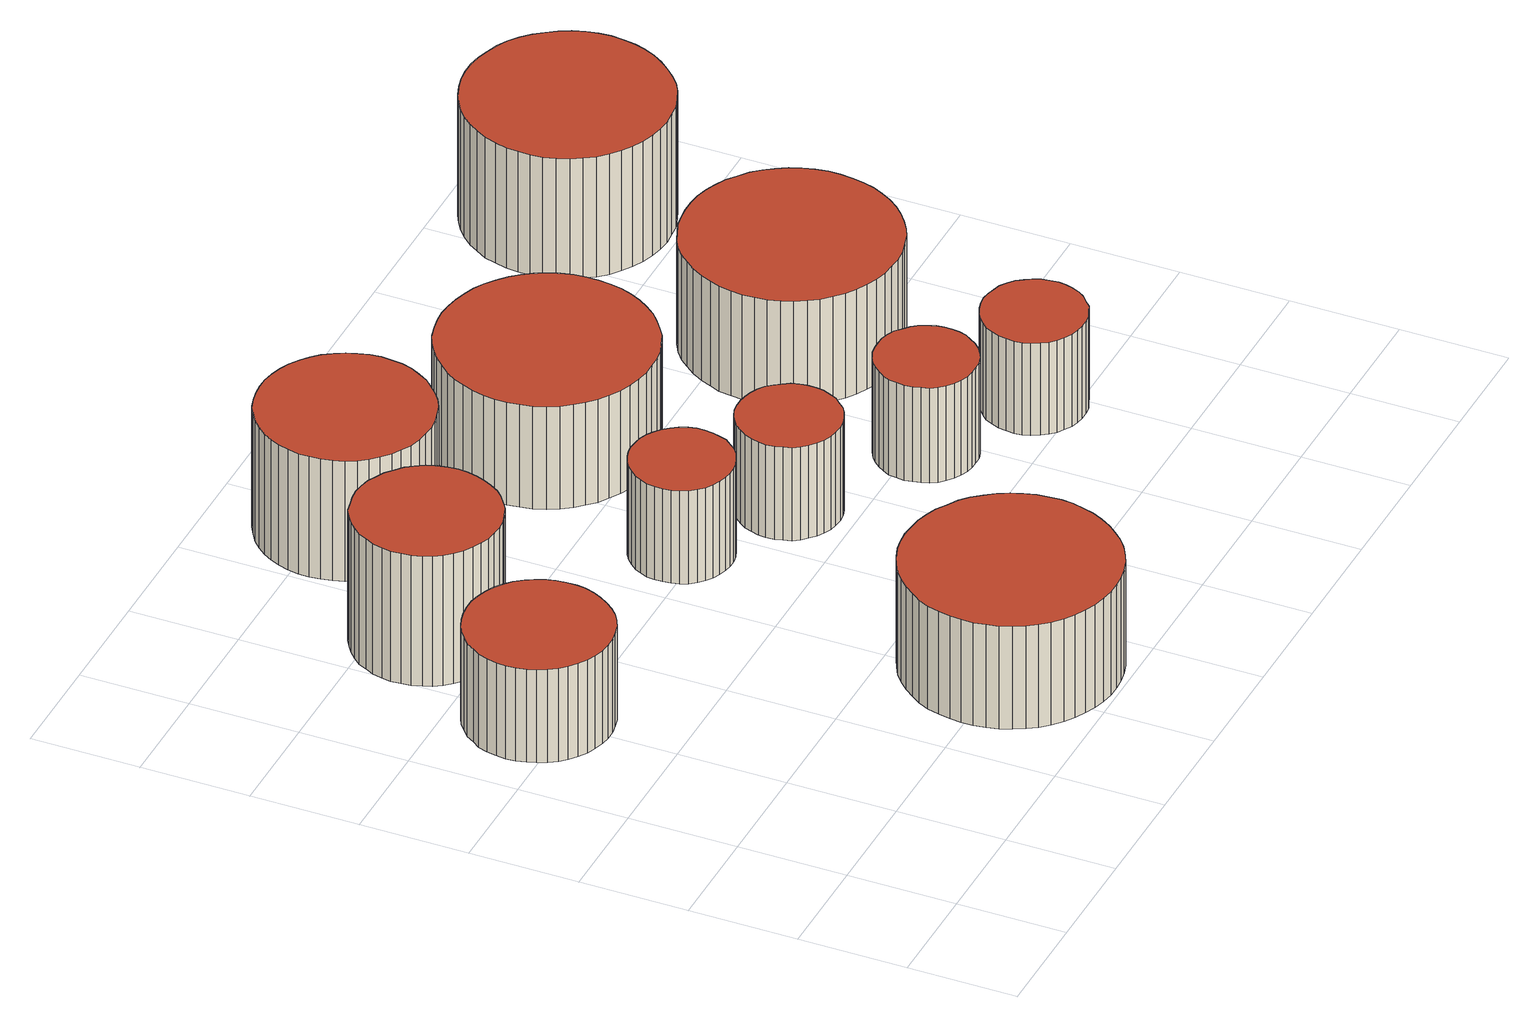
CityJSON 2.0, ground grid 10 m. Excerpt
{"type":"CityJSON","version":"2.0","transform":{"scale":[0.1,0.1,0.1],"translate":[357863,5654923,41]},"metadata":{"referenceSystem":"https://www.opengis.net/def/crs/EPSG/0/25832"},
"CityObjects":{
"building1":{"type":"Building","attributes":{"Geometrietyp2DReferenz":"3000","Gemeindeschluessel":"05316000","function":"31001_2100","roofType":"1000","measuredHeight":9.51},"address":[{"country":"Germany","locality":"Leverkusen","thoroughfareNumber":"25y","thoroughfareName":"CHEMPARK"}],"geometry":[{"type":"Solid","lod":"2","boundaries":[[[[0,1,2,3]],[[4,5,1,0]],[[6,7,5,4]],[[8,9,7,6]],[[10,11,9,8]],[[12,13,11,10]],[[14,15,13,12]],[[16,17,15,14]],[[18,19,17,16]],[[20,21,19,18]],[[22,23,21,20]],[[24,25,23,22]],[[26,27,25,24]],[[28,29,27,26]],[[30,31,29,28]],[[32,33,31,30]],[[34,35,33,32]],[[36,37,35,34]],[[38,39,37,36]],[[40,41,39,38]],[[42,43,41,40]],[[44,45,43,42]],[[46,47,45,44]],[[48,49,47,46]],[[50,51,49,48]],[[52,53,51,50]],[[54,55,53,52]],[[56,57,55,54]],[[58,59,57,56]],[[60,61,59,58]],[[62,63,61,60]],[[64,65,63,62]],[[66,67,65,64]],[[68,69,67,66]],[[70,71,69,68]],[[72,73,71,70]],[[74,75,73,72]],[[76,77,75,74]],[[78,79,77,76]],[[80,81,79,78]],[[82,83,81,80]],[[84,85,83,82]],[[86,87,85,84]],[[88,89,87,86]],[[3,2,89,88]],[[86,84,82,80,78,76,74,72,70,68,66,64,62,60,58,56,54,52,50,48,46,44,42,40,38,36,34,32,30,28,26,24,22,20,18,16,14,12,10,8,6,4,0,3,88]],[[1,5,7,9,11,13,15,17,19,21,23,25,27,29,31,33,35,37,39,41,43,45,47,49,51,53,55,57,59,61,63,65,67,69,71,73,75,77,79,81,83,85,87,89,2]]]],"semantics":{"surfaces":[{"type":"WallSurface"},{"type":"RoofSurface"},{"type":"GroundSurface"}],"values":[[0,0,0,0,0,0,0,0,0,0,0,0,0,0,0,0,0,0,0,0,0,0,0,0,0,0,0,0,0,0,0,0,0,0,0,0,0,0,0,0,0,0,0,0,0,1,2]]}}]},
"building2":{"type":"Building","attributes":{"Geometrietyp2DReferenz":"3000","Gemeindeschluessel":"05316000","function":"31001_2100","roofType":"1000","measuredHeight":13.28},"address":[{"country":"Germany","locality":"Leverkusen","thoroughfareNumber":"25y","thoroughfareName":"CHEMPARK"}],"geometry":[{"type":"Solid","lod":"2","boundaries":[[[[90,91,92,93]],[[94,95,91,90]],[[96,97,95,94]],[[98,99,97,96]],[[100,101,99,98]],[[102,103,101,100]],[[104,105,103,102]],[[106,107,105,104]],[[108,109,107,106]],[[110,111,109,108]],[[112,113,111,110]],[[114,115,113,112]],[[116,117,115,114]],[[118,119,117,116]],[[120,121,119,118]],[[122,123,121,120]],[[124,125,123,122]],[[126,127,125,124]],[[128,129,127,126]],[[130,131,129,128]],[[132,133,131,130]],[[134,135,133,132]],[[136,137,135,134]],[[138,139,137,136]],[[140,141,139,138]],[[142,143,141,140]],[[144,145,143,142]],[[146,147,145,144]],[[148,149,147,146]],[[150,151,149,148]],[[152,153,151,150]],[[154,155,153,152]],[[156,157,155,154]],[[158,159,157,156]],[[160,161,159,158]],[[162,163,161,160]],[[164,165,163,162]],[[166,167,165,164]],[[168,169,167,166]],[[170,171,169,168]],[[172,173,171,170]],[[174,175,173,172]],[[176,177,175,174]],[[178,179,177,176]],[[93,92,179,178]],[[176,174,172,170,168,166,164,162,160,158,156,154,152,150,148,146,144,142,140,138,136,134,132,130,128,126,124,122,120,118,116,114,112,110,108,106,104,102,100,98,96,94,90,93,178]],[[91,95,97,99,101,103,105,107,109,111,113,115,117,119,121,123,125,127,129,131,133,135,137,139,141,143,145,147,149,151,153,155,157,159,161,163,165,167,169,171,173,175,177,179,92]]]],"semantics":{"surfaces":[{"type":"WallSurface"},{"type":"RoofSurface"},{"type":"GroundSurface"}],"values":[[0,0,0,0,0,0,0,0,0,0,0,0,0,0,0,0,0,0,0,0,0,0,0,0,0,0,0,0,0,0,0,0,0,0,0,0,0,0,0,0,0,0,0,0,0,1,2]]}}]},
"building3":{"type":"Building","attributes":{"Geometrietyp2DReferenz":"3000","Gemeindeschluessel":"05316000","function":"31001_2100","roofType":"1000","measuredHeight":10.58},"address":[{"country":"Germany","locality":"Leverkusen","thoroughfareNumber":"25y","thoroughfareName":"CHEMPARK"}],"geometry":[{"type":"Solid","lod":"2","boundaries":[[[[180,181,182,183]],[[184,185,181,180]],[[186,187,185,184]],[[188,189,187,186]],[[190,191,189,188]],[[192,193,191,190]],[[194,195,193,192]],[[196,197,195,194]],[[198,199,197,196]],[[200,201,199,198]],[[202,203,201,200]],[[204,205,203,202]],[[206,207,205,204]],[[208,209,207,206]],[[210,211,209,208]],[[212,213,211,210]],[[214,215,213,212]],[[216,217,215,214]],[[218,219,217,216]],[[220,221,219,218]],[[222,223,221,220]],[[224,225,223,222]],[[226,227,225,224]],[[228,229,227,226]],[[230,231,229,228]],[[232,233,231,230]],[[234,235,233,232]],[[236,237,235,234]],[[238,239,237,236]],[[240,241,239,238]],[[242,243,241,240]],[[244,245,243,242]],[[246,247,245,244]],[[248,249,247,246]],[[250,251,249,248]],[[252,253,251,250]],[[254,255,253,252]],[[256,257,255,254]],[[258,259,257,256]],[[260,261,259,258]],[[262,263,261,260]],[[264,265,263,262]],[[266,267,265,264]],[[268,269,267,266]],[[270,271,269,268]],[[272,273,271,270]],[[274,275,273,272]],[[276,277,275,274]],[[278,279,277,276]],[[280,281,279,278]],[[282,283,281,280]],[[284,285,283,282]],[[286,287,285,284]],[[183,182,287,286]],[[284,282,280,278,276,274,272,270,268,266,264,262,260,258,256,254,252,250,248,246,244,242,240,238,236,234,232,230,228,226,224,222,220,218,216,214,212,210,208,206,204,202,200,198,196,194,192,190,188,186,184,180,183,286]],[[181,185,187,189,191,193,195,197,199,201,203,205,207,209,211,213,215,217,219,221,223,225,227,229,231,233,235,237,239,241,243,245,247,249,251,253,255,257,259,261,263,265,267,269,271,273,275,277,279,281,283,285,287,182]]]],"semantics":{"surfaces":[{"type":"WallSurface"},{"type":"RoofSurface"},{"type":"GroundSurface"}],"values":[[0,0,0,0,0,0,0,0,0,0,0,0,0,0,0,0,0,0,0,0,0,0,0,0,0,0,0,0,0,0,0,0,0,0,0,0,0,0,0,0,0,0,0,0,0,0,0,0,0,0,0,0,0,0,1,2]]}}]},
"building4":{"type":"Building","attributes":{"Geometrietyp2DReferenz":"3000","Gemeindeschluessel":"05316000","function":"31001_2100","roofType":"1000","measuredHeight":12.24},"address":[{"country":"Germany","locality":"Leverkusen","thoroughfareNumber":"25y","thoroughfareName":"CHEMPARK"}],"geometry":[{"type":"Solid","lod":"2","boundaries":[[[[288,289,290,291]],[[292,293,289,288]],[[294,295,293,292]],[[296,297,295,294]],[[298,299,297,296]],[[300,301,299,298]],[[302,303,301,300]],[[304,305,303,302]],[[306,307,305,304]],[[308,309,307,306]],[[310,311,309,308]],[[312,313,311,310]],[[314,315,313,312]],[[316,317,315,314]],[[318,319,317,316]],[[320,321,319,318]],[[322,323,321,320]],[[324,325,323,322]],[[326,327,325,324]],[[328,329,327,326]],[[330,331,329,328]],[[332,333,331,330]],[[334,335,333,332]],[[336,337,335,334]],[[338,339,337,336]],[[340,341,339,338]],[[342,343,341,340]],[[344,345,343,342]],[[346,347,345,344]],[[348,349,347,346]],[[350,351,349,348]],[[352,353,351,350]],[[354,355,353,352]],[[356,357,355,354]],[[358,359,357,356]],[[360,361,359,358]],[[362,363,361,360]],[[364,365,363,362]],[[366,367,365,364]],[[368,369,367,366]],[[370,371,369,368]],[[372,373,371,370]],[[374,375,373,372]],[[376,377,375,374]],[[378,379,377,376]],[[380,381,379,378]],[[382,383,381,380]],[[291,290,383,382]],[[380,378,376,374,372,370,368,366,364,362,360,358,356,354,352,350,348,346,344,342,340,338,336,334,332,330,328,326,324,322,320,318,316,314,312,310,308,306,304,302,300,298,296,294,292,288,291,382]],[[289,293,295,297,299,301,303,305,307,309,311,313,315,317,319,321,323,325,327,329,331,333,335,337,339,341,343,345,347,349,351,353,355,357,359,361,363,365,367,369,371,373,375,377,379,381,383,290]]]],"semantics":{"surfaces":[{"type":"WallSurface"},{"type":"RoofSurface"},{"type":"GroundSurface"}],"values":[[0,0,0,0,0,0,0,0,0,0,0,0,0,0,0,0,0,0,0,0,0,0,0,0,0,0,0,0,0,0,0,0,0,0,0,0,0,0,0,0,0,0,0,0,0,0,0,0,1,2]]}}]},
"building5":{"type":"Building","attributes":{"Geometrietyp2DReferenz":"3000","Gemeindeschluessel":"05316000","function":"31001_2100","roofType":"1000","measuredHeight":9.51},"address":[{"country":"Germany","locality":"Leverkusen","thoroughfareNumber":"86y","thoroughfareName":"CHEMPARK"}],"geometry":[{"type":"Solid","lod":"2","boundaries":[[[[384,385,386,387]],[[388,389,385,384]],[[390,391,389,388]],[[392,393,391,390]],[[394,395,393,392]],[[396,397,395,394]],[[398,399,397,396]],[[400,401,399,398]],[[402,403,401,400]],[[404,405,403,402]],[[406,407,405,404]],[[408,409,407,406]],[[410,411,409,408]],[[412,413,411,410]],[[414,415,413,412]],[[416,417,415,414]],[[418,419,417,416]],[[420,421,419,418]],[[422,423,421,420]],[[424,425,423,422]],[[426,427,425,424]],[[428,429,427,426]],[[430,431,429,428]],[[432,433,431,430]],[[434,435,433,432]],[[436,437,435,434]],[[438,439,437,436]],[[440,441,439,438]],[[442,443,441,440]],[[444,445,443,442]],[[446,447,445,444]],[[448,449,447,446]],[[450,451,449,448]],[[452,453,451,450]],[[454,455,453,452]],[[456,457,455,454]],[[458,459,457,456]],[[460,461,459,458]],[[387,386,461,460]],[[458,456,454,452,450,448,446,444,442,440,438,436,434,432,430,428,426,424,422,420,418,416,414,412,410,408,406,404,402,400,398,396,394,392,390,388,384,387,460]],[[385,389,391,393,395,397,399,401,403,405,407,409,411,413,415,417,419,421,423,425,427,429,431,433,435,437,439,441,443,445,447,449,451,453,455,457,459,461,386]]]],"semantics":{"surfaces":[{"type":"WallSurface"},{"type":"RoofSurface"},{"type":"GroundSurface"}],"values":[[0,0,0,0,0,0,0,0,0,0,0,0,0,0,0,0,0,0,0,0,0,0,0,0,0,0,0,0,0,0,0,0,0,0,0,0,0,0,0,1,2]]}}]},
"building6":{"type":"Building","attributes":{"Geometrietyp2DReferenz":"3000","Gemeindeschluessel":"05316000","function":"31001_2100","roofType":"1000","measuredHeight":9.48},"address":[{"country":"Germany","locality":"Leverkusen","thoroughfareNumber":"86y","thoroughfareName":"CHEMPARK"}],"geometry":[{"type":"Solid","lod":"2","boundaries":[[[[462,463,464,465]],[[466,467,463,462]],[[468,469,467,466]],[[470,471,469,468]],[[472,473,471,470]],[[474,475,473,472]],[[476,477,475,474]],[[478,479,477,476]],[[480,481,479,478]],[[482,483,481,480]],[[484,485,483,482]],[[486,487,485,484]],[[488,489,487,486]],[[490,491,489,488]],[[492,493,491,490]],[[494,495,493,492]],[[496,497,495,494]],[[498,499,497,496]],[[500,501,499,498]],[[502,503,501,500]],[[504,505,503,502]],[[506,507,505,504]],[[508,509,507,506]],[[510,511,509,508]],[[512,513,511,510]],[[514,515,513,512]],[[516,517,515,514]],[[518,519,517,516]],[[520,521,519,518]],[[522,523,521,520]],[[524,525,523,522]],[[526,527,525,524]],[[528,529,527,526]],[[530,531,529,528]],[[532,533,531,530]],[[534,535,533,532]],[[536,537,535,534]],[[538,539,537,536]],[[465,464,539,538]],[[536,534,532,530,528,526,524,522,520,518,516,514,512,510,508,506,504,502,500,498,496,494,492,490,488,486,484,482,480,478,476,474,472,470,468,466,462,465,538]],[[463,467,469,471,473,475,477,479,481,483,485,487,489,491,493,495,497,499,501,503,505,507,509,511,513,515,517,519,521,523,525,527,529,531,533,535,537,539,464]]]],"semantics":{"surfaces":[{"type":"WallSurface"},{"type":"RoofSurface"},{"type":"GroundSurface"}],"values":[[0,0,0,0,0,0,0,0,0,0,0,0,0,0,0,0,0,0,0,0,0,0,0,0,0,0,0,0,0,0,0,0,0,0,0,0,0,0,0,1,2]]}}]},
"building7":{"type":"Building","attributes":{"Geometrietyp2DReferenz":"3000","Gemeindeschluessel":"05316000","function":"31001_2100","roofType":"3100","measuredHeight":3.04},"address":[{"country":"Germany","locality":"Leverkusen","thoroughfareNumber":"25y","thoroughfareName":"CHEMPARK"}],"geometry":[{"type":"Solid","lod":"2","boundaries":[[[[540,541,542,543]],[[544,545,541,540]],[[546,547,545,544]],[[543,542,547,546]],[[540,548,544]],[[546,549,543]],[[543,549,548,540]],[[544,548,549,546]],[[541,545,547,542]]]],"semantics":{"surfaces":[{"type":"WallSurface"},{"type":"RoofSurface"},{"type":"GroundSurface"}],"values":[[0,0,0,0,0,0,1,1,2]]}}]},
"building8":{"type":"Building","attributes":{"Geometrietyp2DReferenz":"3000","Gemeindeschluessel":"05316000","function":"31001_2100","roofType":"1000","measuredHeight":10.55},"address":[{"country":"Germany","locality":"Leverkusen","thoroughfareNumber":"86y","thoroughfareName":"CHEMPARK"}],"geometry":[{"type":"Solid","lod":"2","boundaries":[[[[550,551,552,553]],[[554,555,551,550]],[[556,557,555,554]],[[558,559,557,556]],[[560,561,559,558]],[[562,563,561,560]],[[564,565,563,562]],[[566,567,565,564]],[[568,569,567,566]],[[570,571,569,568]],[[572,573,571,570]],[[574,575,573,572]],[[576,577,575,574]],[[578,579,577,576]],[[580,581,579,578]],[[582,583,581,580]],[[584,585,583,582]],[[586,587,585,584]],[[588,589,587,586]],[[590,591,589,588]],[[592,593,591,590]],[[594,595,593,592]],[[596,597,595,594]],[[598,599,597,596]],[[600,601,599,598]],[[602,603,601,600]],[[604,605,603,602]],[[606,607,605,604]],[[608,609,607,606]],[[610,611,609,608]],[[612,613,611,610]],[[614,615,613,612]],[[616,617,615,614]],[[618,619,617,616]],[[620,621,619,618]],[[622,623,621,620]],[[624,625,623,622]],[[626,627,625,624]],[[628,629,627,626]],[[630,631,629,628]],[[632,633,631,630]],[[634,635,633,632]],[[636,637,635,634]],[[638,639,637,636]],[[640,641,639,638]],[[642,643,641,640]],[[644,645,643,642]],[[646,647,645,644]],[[648,649,647,646]],[[650,651,649,648]],[[652,653,651,650]],[[654,655,653,652]],[[656,657,655,654]],[[553,552,657,656]],[[654,652,650,648,646,644,642,640,638,636,634,632,630,628,626,624,622,620,618,616,614,612,610,608,606,604,602,600,598,596,594,592,590,588,586,584,582,580,578,576,574,572,570,568,566,564,562,560,558,556,554,550,553,656]],[[551,555,557,559,561,563,565,567,569,571,573,575,577,579,581,583,585,587,589,591,593,595,597,599,601,603,605,607,609,611,613,615,617,619,621,623,625,627,629,631,633,635,637,639,641,643,645,647,649,651,653,655,657,552]]]],"semantics":{"surfaces":[{"type":"WallSurface"},{"type":"RoofSurface"},{"type":"GroundSurface"}],"values":[[0,0,0,0,0,0,0,0,0,0,0,0,0,0,0,0,0,0,0,0,0,0,0,0,0,0,0,0,0,0,0,0,0,0,0,0,0,0,0,0,0,0,0,0,0,0,0,0,0,0,0,0,0,0,1,2]]}}]},
"building9":{"type":"Building","attributes":{"Geometrietyp2DReferenz":"3000","Gemeindeschluessel":"05316000","function":"31001_2100","roofType":"1000","measuredHeight":9.64},"address":[{"country":"Germany","locality":"Leverkusen","thoroughfareNumber":"86y","thoroughfareName":"CHEMPARK"}],"geometry":[{"type":"Solid","lod":"2","boundaries":[[[[658,659,660,661]],[[662,663,659,658]],[[664,665,663,662]],[[666,667,665,664]],[[668,669,667,666]],[[670,671,669,668]],[[672,673,671,670]],[[674,675,673,672]],[[676,677,675,674]],[[678,679,677,676]],[[680,681,679,678]],[[682,683,681,680]],[[684,685,683,682]],[[686,687,685,684]],[[688,689,687,686]],[[690,691,689,688]],[[692,693,691,690]],[[694,695,693,692]],[[696,697,695,694]],[[698,699,697,696]],[[700,701,699,698]],[[702,703,701,700]],[[704,705,703,702]],[[706,707,705,704]],[[708,709,707,706]],[[710,711,709,708]],[[712,713,711,710]],[[714,715,713,712]],[[716,717,715,714]],[[718,719,717,716]],[[720,721,719,718]],[[722,723,721,720]],[[724,725,723,722]],[[726,727,725,724]],[[728,729,727,726]],[[730,731,729,728]],[[732,733,731,730]],[[734,735,733,732]],[[661,660,735,734]],[[732,730,728,726,724,722,720,718,716,714,712,710,708,706,704,702,700,698,696,694,692,690,688,686,684,682,680,678,676,674,672,670,668,666,664,662,658,661,734]],[[659,663,665,667,669,671,673,675,677,679,681,683,685,687,689,691,693,695,697,699,701,703,705,707,709,711,713,715,717,719,721,723,725,727,729,731,733,735,660]]]],"semantics":{"surfaces":[{"type":"WallSurface"},{"type":"RoofSurface"},{"type":"GroundSurface"}],"values":[[0,0,0,0,0,0,0,0,0,0,0,0,0,0,0,0,0,0,0,0,0,0,0,0,0,0,0,0,0,0,0,0,0,0,0,0,0,0,0,1,2]]}}]},
"building10":{"type":"Building","attributes":{"Geometrietyp2DReferenz":"3000","Gemeindeschluessel":"05316000","function":"31001_2100","roofType":"1000","measuredHeight":9.46},"address":[{"country":"Germany","locality":"Leverkusen","thoroughfareNumber":"86y","thoroughfareName":"CHEMPARK"}],"geometry":[{"type":"Solid","lod":"2","boundaries":[[[[736,737,738,739]],[[740,741,737,736]],[[742,743,741,740]],[[744,745,743,742]],[[746,747,745,744]],[[748,749,747,746]],[[750,751,749,748]],[[752,753,751,750]],[[754,755,753,752]],[[756,757,755,754]],[[758,759,757,756]],[[760,761,759,758]],[[762,763,761,760]],[[764,765,763,762]],[[766,767,765,764]],[[768,769,767,766]],[[770,771,769,768]],[[772,773,771,770]],[[774,775,773,772]],[[776,777,775,774]],[[778,779,777,776]],[[780,781,779,778]],[[782,783,781,780]],[[784,785,783,782]],[[786,787,785,784]],[[788,789,787,786]],[[790,791,789,788]],[[792,793,791,790]],[[794,795,793,792]],[[796,797,795,794]],[[798,799,797,796]],[[800,801,799,798]],[[802,803,801,800]],[[804,805,803,802]],[[806,807,805,804]],[[808,809,807,806]],[[810,811,809,808]],[[812,813,811,810]],[[739,738,813,812]],[[810,808,806,804,802,800,798,796,794,792,790,788,786,784,782,780,778,776,774,772,770,768,766,764,762,760,758,756,754,752,750,748,746,744,742,740,736,739,812]],[[737,741,743,745,747,749,751,753,755,757,759,761,763,765,767,769,771,773,775,777,779,781,783,785,787,789,791,793,795,797,799,801,803,805,807,809,811,813,738]]]],"semantics":{"surfaces":[{"type":"WallSurface"},{"type":"RoofSurface"},{"type":"GroundSurface"}],"values":[[0,0,0,0,0,0,0,0,0,0,0,0,0,0,0,0,0,0,0,0,0,0,0,0,0,0,0,0,0,0,0,0,0,0,0,0,0,0,0,1,2]]}}]},
"building11":{"type":"Building","attributes":{"Geometrietyp2DReferenz":"3000","Gemeindeschluessel":"05316000","function":"31001_2100","roofType":"1000","measuredHeight":10.69},"address":[{"country":"Germany","locality":"Leverkusen","thoroughfareNumber":"86y","thoroughfareName":"CHEMPARK"}],"geometry":[{"type":"Solid","lod":"2","boundaries":[[[[814,815,816,817]],[[818,819,815,814]],[[820,821,819,818]],[[822,823,821,820]],[[824,825,823,822]],[[826,827,825,824]],[[828,829,827,826]],[[830,831,829,828]],[[832,833,831,830]],[[834,835,833,832]],[[836,837,835,834]],[[838,839,837,836]],[[840,841,839,838]],[[842,843,841,840]],[[844,845,843,842]],[[846,847,845,844]],[[848,849,847,846]],[[850,851,849,848]],[[852,853,851,850]],[[854,855,853,852]],[[856,857,855,854]],[[858,859,857,856]],[[860,861,859,858]],[[862,863,861,860]],[[864,865,863,862]],[[866,867,865,864]],[[868,869,867,866]],[[870,871,869,868]],[[872,873,871,870]],[[874,875,873,872]],[[876,877,875,874]],[[878,879,877,876]],[[880,881,879,878]],[[882,883,881,880]],[[884,885,883,882]],[[886,887,885,884]],[[888,889,887,886]],[[890,891,889,888]],[[892,893,891,890]],[[894,895,893,892]],[[896,897,895,894]],[[898,899,897,896]],[[900,901,899,898]],[[902,903,901,900]],[[904,905,903,902]],[[906,907,905,904]],[[908,909,907,906]],[[910,911,909,908]],[[912,913,911,910]],[[914,915,913,912]],[[916,917,915,914]],[[918,919,917,916]],[[920,921,919,918]],[[817,816,921,920]],[[918,916,914,912,910,908,906,904,902,900,898,896,894,892,890,888,886,884,882,880,878,876,874,872,870,868,866,864,862,860,858,856,854,852,850,848,846,844,842,840,838,836,834,832,830,828,826,824,822,820,818,814,817,920]],[[815,819,821,823,825,827,829,831,833,835,837,839,841,843,845,847,849,851,853,855,857,859,861,863,865,867,869,871,873,875,877,879,881,883,885,887,889,891,893,895,897,899,901,903,905,907,909,911,913,915,917,919,921,816]]]],"semantics":{"surfaces":[{"type":"WallSurface"},{"type":"RoofSurface"},{"type":"GroundSurface"}],"values":[[0,0,0,0,0,0,0,0,0,0,0,0,0,0,0,0,0,0,0,0,0,0,0,0,0,0,0,0,0,0,0,0,0,0,0,0,0,0,0,0,0,0,0,0,0,0,0,0,0,0,0,0,0,0,1,2]]}}]},
"building12":{"type":"Building","attributes":{"Geometrietyp2DReferenz":"3000","Gemeindeschluessel":"05316000","function":"31001_2100","roofType":"1000","measuredHeight":12.31},"address":[{"country":"Germany","locality":"Leverkusen","thoroughfareNumber":"25y","thoroughfareName":"CHEMPARK"}],"geometry":[{"type":"Solid","lod":"2","boundaries":[[[[922,923,924,925]],[[926,927,923,922]],[[928,929,927,926]],[[930,931,929,928]],[[932,933,931,930]],[[934,935,933,932]],[[936,937,935,934]],[[938,939,937,936]],[[940,941,939,938]],[[942,943,941,940]],[[944,945,943,942]],[[946,947,945,944]],[[948,949,947,946]],[[950,951,949,948]],[[952,953,951,950]],[[954,955,953,952]],[[956,957,955,954]],[[958,959,957,956]],[[960,961,959,958]],[[962,963,961,960]],[[964,965,963,962]],[[966,967,965,964]],[[968,969,967,966]],[[970,971,969,968]],[[972,973,971,970]],[[974,975,973,972]],[[976,977,975,974]],[[978,979,977,976]],[[980,981,979,978]],[[982,983,981,980]],[[984,985,983,982]],[[986,987,985,984]],[[988,989,987,986]],[[990,991,989,988]],[[992,993,991,990]],[[994,995,993,992]],[[996,997,995,994]],[[998,999,997,996]],[[1000,1001,999,998]],[[1002,1003,1001,1000]],[[1004,1005,1003,1002]],[[1006,1007,1005,1004]],[[1008,1009,1007,1006]],[[1010,1011,1009,1008]],[[1012,1013,1011,1010]],[[1014,1015,1013,1012]],[[1016,1017,1015,1014]],[[1018,1019,1017,1016]],[[1020,1021,1019,1018]],[[1022,1023,1021,1020]],[[925,924,1023,1022]],[[1020,1018,1016,1014,1012,1010,1008,1006,1004,1002,1000,998,996,994,992,990,988,986,984,982,980,978,976,974,972,970,968,966,964,962,960,958,956,954,952,950,948,946,944,942,940,938,936,934,932,930,928,926,922,925,1022]],[[923,927,929,931,933,935,937,939,941,943,945,947,949,951,953,955,957,959,961,963,965,967,969,971,973,975,977,979,981,983,985,987,989,991,993,995,997,999,1001,1003,1005,1007,1009,1011,1013,1015,1017,1019,1021,1023,924]]]],"semantics":{"surfaces":[{"type":"WallSurface"},{"type":"RoofSurface"},{"type":"GroundSurface"}],"values":[[0,0,0,0,0,0,0,0,0,0,0,0,0,0,0,0,0,0,0,0,0,0,0,0,0,0,0,0,0,0,0,0,0,0,0,0,0,0,0,0,0,0,0,0,0,0,0,0,0,0,0,1,2]]}}]}
},
"vertices":[
[11,433,122],[11,433,27],[9,424,27],[9,424,122],[14,442,122],[14,442,27],[19,449,122],[19,449,27],[24,457,122],[24,457,27],[31,463,122],[31,463,27],[38,469,122],[38,469,27],[46,473,122],[46,473,27],[54,476,122],[54,476,27],[63,478,122],[63,478,27],[72,479,122],[72,479,27],[81,479,122],[81,479,27],[90,477,122],[90,477,27],[99,474,122],[99,474,27],[107,470,122],[107,470,27],[114,465,122],[114,465,27],[121,459,122],[121,459,27],[127,451,122],[127,451,27],[131,444,122],[131,444,27],[135,435,122],[135,435,27],[137,427,122],[137,427,27],[138,418,122],[138,418,27],[138,408,122],[138,408,27],[137,400,122],[137,400,27],[134,391,122],[134,391,27],[130,383,122],[130,383,27],[125,375,122],[125,375,27],[119,368,122],[119,368,27],[113,362,122],[113,362,27],[105,357,122],[105,357,27],[97,353,122],[97,353,27],[88,351,122],[88,351,27],[79,349,122],[79,349,27],[70,349,122],[70,349,27],[61,350,122],[61,350,27],[52,353,122],[52,353,27],[44,356,122],[44,356,27],[36,361,122],[36,361,27],[29,367,122],[29,367,27],[23,373,122],[23,373,27],[18,381,122],[18,381,27],[14,389,122],[14,389,27],[11,397,122],[11,397,27],[9,406,122],[9,406,27],[8,415,122],[8,415,27],
[75,566,159],[75,566,26],[73,557,26],[73,557,159],[79,574,159],[79,574,26],[83,582,159],[83,582,26],[89,589,159],[89,589,26],[96,595,159],[96,595,26],[103,600,159],[103,600,26],[111,605,159],[111,605,26],[120,607,159],[120,607,26],[129,609,159],[129,609,26],[138,610,159],[138,610,26],[147,609,159],[147,609,26],[156,607,159],[156,607,26],[164,603,159],[164,603,26],[172,599,159],[172,599,26],[179,593,159],[179,593,26],[186,587,159],[186,587,26],[191,580,159],[191,580,26],[196,572,159],[196,572,26],[199,563,159],[199,563,26],[201,554,159],[201,554,26],[202,545,159],[202,545,26],[201,536,159],[201,536,26],[199,527,159],[199,527,26],[196,519,159],[196,519,26],[192,511,159],[192,511,26],[187,503,159],[187,503,26],[181,497,159],[181,497,26],[173,491,159],[173,491,26],[166,486,159],[166,486,26],[157,483,159],[157,483,26],[148,480,159],[148,480,26],[139,479,159],[139,479,26],[130,480,159],[130,480,26],[121,481,159],[121,481,26],[113,484,159],[113,484,26],[105,488,159],[105,488,26],[97,493,159],[97,493,26],[90,499,159],[90,499,26],[84,506,159],[84,506,26],[79,513,159],[79,513,26],[76,521,159],[76,521,26],[73,530,159],[73,530,26],[72,539,159],[72,539,26],[71,548,159],[71,548,26],
[242,125,110],[242,125,5],[240,114,5],[240,114,110],[245,136,110],[245,136,5],[250,146,110],[250,146,5],[256,155,110],[256,155,5],[263,164,110],[263,164,5],[271,172,110],[271,172,5],[279,179,110],[279,179,5],[289,184,110],[289,184,5],[299,189,110],[299,189,5],[310,193,110],[310,193,5],[320,195,110],[320,195,5],[332,196,110],[332,196,5],[343,195,110],[343,195,5],[354,194,110],[354,194,5],[364,191,110],[364,191,5],[375,187,110],[375,187,5],[384,181,110],[384,181,5],[394,175,110],[394,175,5],[402,168,110],[402,168,5],[409,159,110],[409,159,5],[416,150,110],[416,150,5],[421,140,110],[421,140,5],[425,130,110],[425,130,5],[428,119,110],[428,119,5],[429,108,110],[429,108,5],[430,97,110],[430,97,5],[429,86,110],[429,86,5],[426,75,110],[426,75,5],[423,65,110],[423,65,5],[418,55,110],[418,55,5],[412,45,110],[412,45,5],[405,37,110],[405,37,5],[398,29,110],[398,29,5],[389,22,110],[389,22,5],[379,16,110],[379,16,5],[369,11,110],[369,11,5],[359,8,110],[359,8,5],[348,6,110],[348,6,5],[337,5,110],[337,5,5],[326,5,110],[326,5,5],[315,7,110],[315,7,5],[304,10,110],[304,10,5],[294,14,110],[294,14,5],[284,19,110],[284,19,5],[275,25,110],[275,25,5],[266,33,110],[266,33,5],[259,41,110],[259,41,5],[253,50,110],[253,50,5],[248,60,110],[248,60,5],[243,70,110],[243,70,5],[241,81,110],[241,81,5],[239,92,110],[239,92,5],[239,103,110],[239,103,5],
[182,691,149],[182,691,26],[180,681,26],[180,681,149],[185,701,149],[185,701,26],[189,710,149],[189,710,26],[194,718,149],[194,718,26],[201,726,149],[201,726,26],[208,733,149],[208,733,26],[217,739,149],[217,739,26],[226,744,149],[226,744,26],[235,747,149],[235,747,26],[245,749,149],[245,749,26],[255,750,149],[255,750,26],[265,750,149],[265,750,26],[275,748,149],[275,748,26],[285,745,149],[285,745,26],[294,741,149],[294,741,26],[303,735,149],[303,735,26],[310,729,149],[310,729,26],[317,722,149],[317,722,26],[323,713,149],[323,713,26],[328,704,149],[328,704,26],[331,695,149],[331,695,26],[334,685,149],[334,685,26],[335,675,149],[335,675,26],[334,665,149],[334,665,26],[333,655,149],[333,655,26],[330,645,149],[330,645,26],[325,636,149],[325,636,26],[320,627,149],[320,627,26],[313,620,149],[313,620,26],[306,613,149],[306,613,26],[298,607,149],[298,607,26],[289,602,149],[289,602,26],[279,599,149],[279,599,26],[269,596,149],[269,596,26],[259,595,149],[259,595,26],[249,596,149],[249,596,26],[239,597,149],[239,597,26],[229,600,149],[229,600,26],[220,605,149],[220,605,26],[212,610,149],[212,610,26],[204,617,149],[204,617,26],[197,624,149],[197,624,26],[191,632,149],[191,632,26],[186,641,149],[186,641,26],[183,651,149],[183,651,26],[181,661,149],[181,661,26],[180,671,149],[180,671,26],
[318,425,103],[318,425,8],[317,418,8],[317,418,103],[321,432,103],[321,432,8],[324,438,103],[324,438,8],[329,444,103],[329,444,8],[334,449,103],[334,449,8],[340,453,103],[340,453,8],[347,456,103],[347,456,8],[354,458,103],[354,458,8],[361,459,103],[361,459,8],[369,458,103],[369,458,8],[376,457,103],[376,457,8],[383,454,103],[383,454,8],[389,450,103],[389,450,8],[394,446,103],[394,446,8],[399,440,103],[399,440,8],[403,434,103],[403,434,8],[406,427,103],[406,427,8],[408,420,103],[408,420,8],[408,413,103],[408,413,8],[407,405,103],[407,405,8],[405,398,103],[405,398,8],[403,391,103],[403,391,8],[398,385,103],[398,385,8],[394,380,103],[394,380,8],[388,375,103],[388,375,8],[381,372,103],[381,372,8],[374,369,103],[374,369,8],[367,368,103],[367,368,8],[360,368,103],[360,368,8],[353,369,103],[353,369,8],[346,371,103],[346,371,8],[339,374,103],[339,374,8],[333,378,103],[333,378,8],[328,383,103],[328,383,8],[323,389,103],[323,389,8],[320,396,103],[320,396,8],[318,403,103],[318,403,8],[317,410,103],[317,410,8],
[415,373,101],[415,373,6],[413,366,6],[413,366,101],[418,380,101],[418,380,6],[422,386,101],[422,386,6],[427,392,101],[427,392,6],[433,396,101],[433,396,6],[439,400,101],[439,400,6],[446,403,101],[446,403,6],[453,404,101],[453,404,6],[461,404,101],[461,404,6],[468,403,101],[468,403,6],[475,401,101],[475,401,6],[482,398,101],[482,398,6],[488,394,101],[488,394,6],[493,388,101],[493,388,6],[497,382,101],[497,382,6],[501,376,101],[501,376,6],[503,369,101],[503,369,6],[504,362,101],[504,362,6],[504,354,101],[504,354,6],[503,347,101],[503,347,6],[500,340,101],[500,340,6],[497,333,101],[497,333,6],[492,328,101],[492,328,6],[487,322,101],[487,322,6],[481,318,101],[481,318,6],[474,315,101],[474,315,6],[467,313,101],[467,313,6],[460,312,101],[460,312,6],[452,313,101],[452,313,6],[445,314,101],[445,314,6],[438,317,101],[438,317,6],[432,321,101],[432,321,6],[426,326,101],[426,326,6],[421,331,101],[421,331,6],[417,337,101],[417,337,6],[415,344,101],[415,344,6],[413,351,101],[413,351,6],[412,359,101],[412,359,6],
[352,686,52],[352,686,28],[375,721,28],[375,721,52],[337,695,52],[337,695,28],[360,730,52],[360,730,28],[345,690,58],[367,725,58],
[369,607,112],[369,607,7],[366,596,7],[366,596,112],[373,617,112],[373,617,7],[377,627,112],[377,627,7],[383,636,112],[383,636,7],[391,645,112],[391,645,7],[399,653,112],[399,653,7],[407,659,112],[407,659,7],[417,665,112],[417,665,7],[427,670,112],[427,670,7],[438,673,112],[438,673,7],[449,675,112],[449,675,7],[460,676,112],[460,676,7],[471,675,112],[471,675,7],[482,673,112],[482,673,7],[492,670,112],[492,670,7],[503,666,112],[503,666,7],[512,661,112],[512,661,7],[521,654,112],[521,654,7],[530,646,112],[530,646,7],[537,638,112],[537,638,7],[543,629,112],[543,629,7],[548,619,112],[548,619,7],[552,609,112],[552,609,7],[555,598,112],[555,598,7],[556,587,112],[556,587,7],[556,576,112],[556,576,7],[555,565,112],[555,565,7],[553,554,112],[553,554,7],[549,543,112],[549,543,7],[544,533,112],[544,533,7],[538,524,112],[538,524,7],[531,515,112],[531,515,7],[523,508,112],[523,508,7],[514,501,112],[514,501,7],[505,495,112],[505,495,7],[494,491,112],[494,491,7],[484,487,112],[484,487,7],[473,485,112],[473,485,7],[462,485,112],[462,485,7],[451,485,112],[451,485,7],[440,487,112],[440,487,7],[429,490,112],[429,490,7],[419,494,112],[419,494,7],[409,500,112],[409,500,7],[400,506,112],[400,506,7],[392,514,112],[392,514,7],[385,522,112],[385,522,7],[378,531,112],[378,531,7],[373,541,112],[373,541,7],[369,552,112],[369,552,7],[367,563,112],[367,563,7],[365,574,112],[365,574,7],[365,585,112],[365,585,7],
[536,302,103],[536,302,6],[535,295,6],[535,295,103],[539,308,103],[539,308,6],[543,314,103],[543,314,6],[548,320,103],[548,320,6],[553,324,103],[553,324,6],[560,328,103],[560,328,6],[567,331,103],[567,331,6],[574,332,103],[574,332,6],[581,332,103],[581,332,6],[588,332,103],[588,332,6],[595,330,103],[595,330,6],[602,327,103],[602,327,6],[607,322,103],[607,322,6],[613,317,103],[613,317,6],[617,312,103],[617,312,6],[620,305,103],[620,305,6],[623,298,103],[623,298,6],[624,291,103],[624,291,6],[624,284,103],[624,284,6],[623,277,103],[623,277,6],[621,270,103],[621,270,6],[617,264,103],[617,264,6],[613,258,103],[613,258,6],[608,253,103],[608,253,6],[602,249,103],[602,249,6],[595,245,103],[595,245,6],[588,243,103],[588,243,6],[581,243,103],[581,243,6],[574,243,103],[574,243,6],[567,244,103],[567,244,6],[560,247,103],[560,247,6],[554,250,103],[554,250,6],[548,255,103],[548,255,6],[543,260,103],[543,260,6],[539,266,103],[539,266,6],[537,273,103],[537,273,6],[535,280,103],[535,280,6],[534,287,103],[534,287,6],
[632,245,102],[632,245,8],[631,238,8],[631,238,102],[635,252,102],[635,252,8],[638,259,102],[638,259,8],[643,264,102],[643,264,8],[649,269,102],[649,269,8],[655,273,102],[655,273,8],[662,276,102],[662,276,8],[669,278,102],[669,278,8],[676,279,102],[676,279,8],[684,278,102],[684,278,8],[691,276,102],[691,276,8],[698,274,102],[698,274,8],[704,270,102],[704,270,8],[710,265,102],[710,265,8],[714,259,102],[714,259,8],[718,253,102],[718,253,8],[721,246,102],[721,246,8],[722,239,102],[722,239,8],[723,231,102],[723,231,8],[722,224,102],[722,224,8],[720,217,102],[720,217,8],[717,210,102],[717,210,8],[713,204,102],[713,204,8],[707,199,102],[707,199,8],[702,194,102],[702,194,8],[695,191,102],[695,191,8],[688,188,102],[688,188,8],[681,187,102],[681,187,8],[673,187,102],[673,187,8],[666,188,102],[666,188,8],[659,190,102],[659,190,8],[652,194,102],[652,194,8],[646,198,102],[646,198,8],[641,203,102],[641,203,8],[637,209,102],[637,209,8],[633,216,102],[633,216,8],[631,223,102],[631,223,8],[630,230,102],[630,230,8],
[586,479,114],[586,479,7],[584,468,7],[584,468,114],[590,489,114],[590,489,7],[594,499,114],[594,499,7],[600,509,114],[600,509,7],[607,518,114],[607,518,7],[614,526,114],[614,526,7],[623,533,114],[623,533,7],[633,539,114],[633,539,7],[643,543,114],[643,543,7],[653,547,114],[653,547,7],[664,549,114],[664,549,7],[675,550,114],[675,550,7],[686,550,114],[686,550,7],[697,549,114],[697,549,7],[708,546,114],[708,546,7],[718,542,114],[718,542,7],[728,537,114],[728,537,7],[737,530,114],[737,530,7],[746,523,114],[746,523,7],[753,515,114],[753,515,7],[759,506,114],[759,506,7],[765,496,114],[765,496,7],[769,486,114],[769,486,7],[772,475,114],[772,475,7],[774,464,114],[774,464,7],[774,453,114],[774,453,7],[773,442,114],[773,442,7],[771,431,114],[771,431,7],[768,420,114],[768,420,7],[763,410,114],[763,410,7],[758,401,114],[758,401,7],[751,392,114],[751,392,7],[743,384,114],[743,384,7],[734,377,114],[734,377,7],[725,371,114],[725,371,7],[715,366,114],[715,366,7],[704,363,114],[704,363,7],[693,360,114],[693,360,7],[682,359,114],[682,359,7],[671,360,114],[671,360,7],[660,361,114],[660,361,7],[649,364,114],[649,364,7],[639,368,114],[639,368,7],[629,373,114],[629,373,7],[620,379,114],[620,379,7],[612,387,114],[612,387,7],[604,395,114],[604,395,7],[598,404,114],[598,404,7],[592,414,114],[592,414,7],[588,424,114],[588,424,7],[585,435,114],[585,435,7],[584,446,114],[584,446,7],[583,457,114],[583,457,7],
[653,713,149],[653,713,26],[650,702,26],[650,702,149],[656,724,149],[656,724,26],[662,734,149],[662,734,26],[668,743,149],[668,743,26],[676,752,149],[676,752,26],[684,759,149],[684,759,26],[693,765,149],[693,765,26],[703,770,149],[703,770,26],[714,774,149],[714,774,26],[725,777,149],[725,777,26],[736,778,149],[736,778,26],[747,778,149],[747,778,26],[759,776,149],[759,776,26],[769,773,149],[769,773,26],[780,769,149],[780,769,26],[790,764,149],[790,764,26],[799,757,149],[799,757,26],[807,749,149],[807,749,26],[814,740,149],[814,740,26],[820,731,149],[820,731,26],[825,721,149],[825,721,26],[829,710,149],[829,710,26],[831,699,149],[831,699,26],[832,688,149],[832,688,26],[831,677,149],[831,677,26],[829,665,149],[829,665,26],[826,655,149],[826,655,26],[821,644,149],[821,644,26],[815,635,149],[815,635,26],[808,626,149],[808,626,26],[800,618,149],[800,618,26],[792,611,149],[792,611,26],[782,605,149],[782,605,26],[772,601,149],[772,601,26],[761,597,149],[761,597,26],[750,596,149],[750,596,26],[738,595,149],[738,595,26],[727,596,149],[727,596,26],[716,598,149],[716,598,26],[705,602,149],[705,602,26],[695,607,149],[695,607,26],[686,613,149],[686,613,26],[677,620,149],[677,620,26],[669,628,149],[669,628,26],[663,638,149],[663,638,26],[657,647,149],[657,647,26],[653,658,149],[653,658,26],[650,669,149],[650,669,26],[649,680,149],[649,680,26],[649,691,149],[649,691,26]
]}
